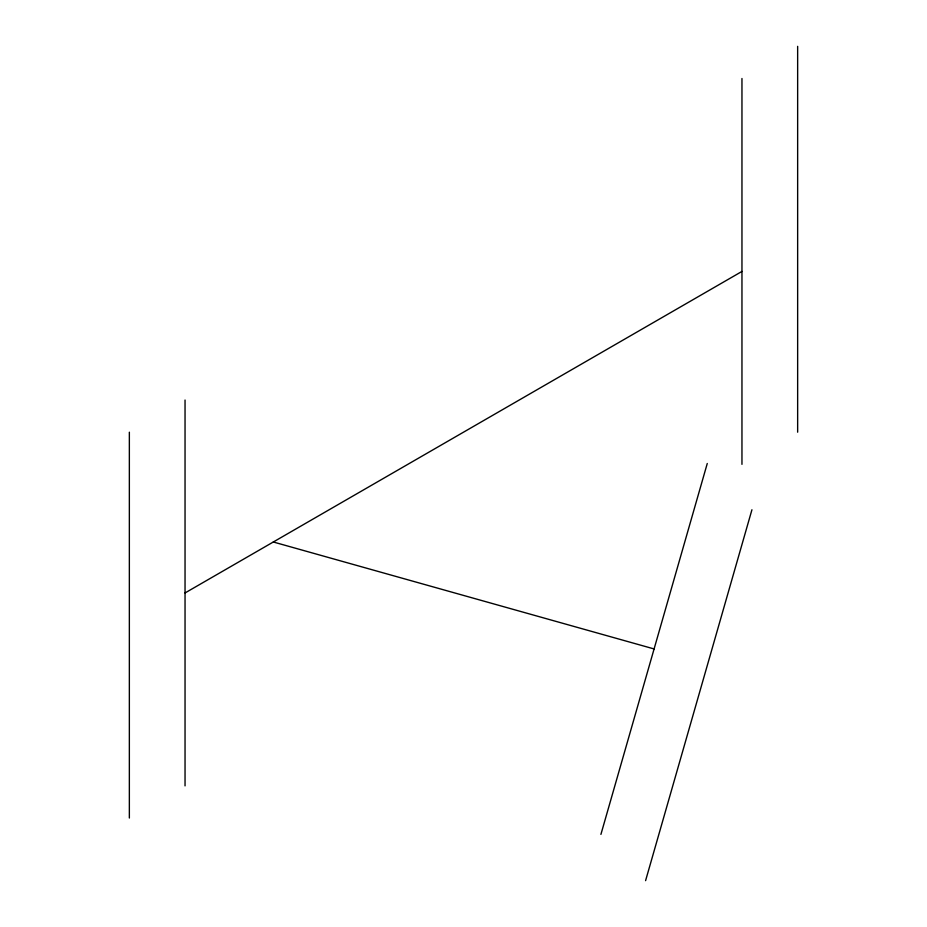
<?xml version="1.0" encoding="UTF-8"?>
<svg xmlns="http://www.w3.org/2000/svg" width="927" height="927" viewBox="0 0 927 927"><rect width="100%" height="100%" fill="white"/><g stroke="black" fill="none" stroke-linecap="round" stroke-linejoin="round"><path stroke-width="1.39" d="M600.916 834.393L707.266 463.5M645.586 880.65L751.936 509.757M185.041 592.956L741.959 271.426M273.303 541.994L654.091 648.946M797.649 46.35L797.649 432.191M741.959 78.505L741.959 464.346M185.041 400.035L185.041 785.876M129.351 432.191L129.351 818.031"/></g></svg>
